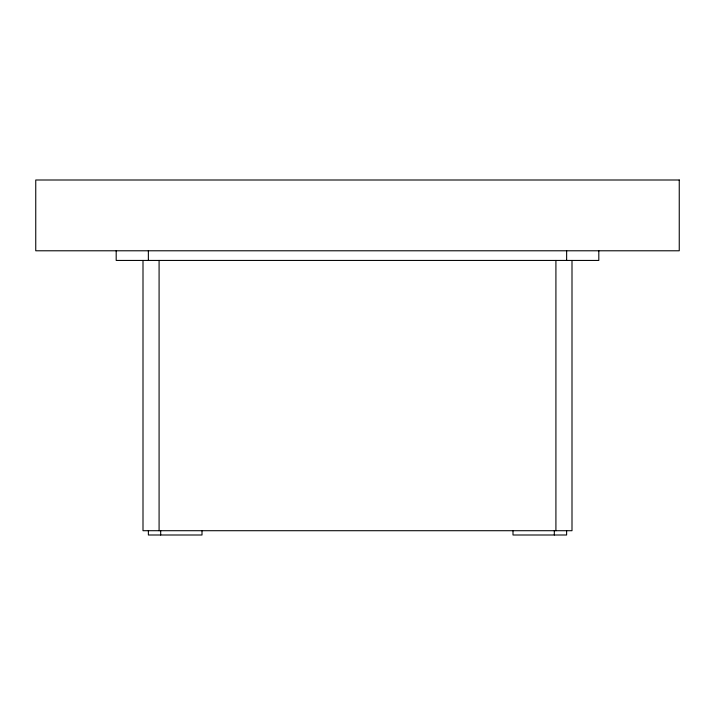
<?xml version="1.0" encoding="UTF-8"?>
<svg xmlns="http://www.w3.org/2000/svg" width="715" height="715" viewBox="0 0 715 715"><rect width="100%" height="100%" fill="white"/><g stroke="black" fill="none" stroke-linecap="round" stroke-linejoin="round"><path stroke-width="1.07" d="M598.812 250.786L598.812 260.439L116.188 260.439L116.188 250.786M572 260.439L572 530.709L143 530.709L143 260.439M566.638 250.786L566.638 260.439M566.62 530.709L566.62 534.999L512.995 534.999L512.995 530.709M555.913 260.439L555.913 530.709M554.313 530.709L554.313 534.999M202.005 530.709L202.005 534.999L148.38 534.999L148.38 530.709M160.687 530.709L160.687 534.999M159.088 260.439L159.088 530.709M148.363 250.786L148.363 260.439M679.25 180.001L35.75 180.001L35.75 250.786L679.25 250.786L679.25 180.001"/></g></svg>
